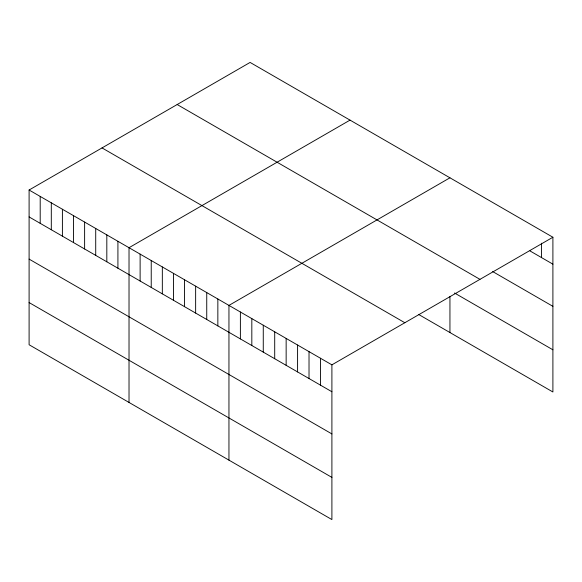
<?xml version="1.0" encoding="UTF-8"?>
<svg xmlns="http://www.w3.org/2000/svg" width="582" height="582" viewBox="0 0 582 582"><rect width="100%" height="100%" fill="white"/><g stroke="black" fill="none" stroke-linecap="round" stroke-linejoin="round"><path stroke-width="0.87" d="M29.1 190.016L331.9 364.841L331.9 519.573L29.1 344.755L29.1 190.016L250.1 62.427L552.9 237.245L552.9 391.984L418.858 314.593M350.022 120.118L129.022 247.706L129.022 402.446M449.944 177.808L228.952 305.397L228.952 460.136M331.9 364.841L552.9 237.245M530.02 250.944L552.9 264.155M492.656 271.554L552.9 306.336M177.168 104.534L479.968 279.353M454.52 293.001L552.9 349.797M102.032 147.915L404.832 322.734M29.1 216.926L331.9 391.744M29.1 259.106L331.9 433.925M29.1 302.567L331.9 477.393M541.464 243.196L541.464 257.55M449.944 296.507L449.944 332.54M320.464 358.236L320.464 385.139M309.02 351.63L309.02 378.533M297.584 345.024L297.584 371.934M286.148 338.418L286.148 365.329M274.704 331.82L274.704 358.723M263.268 325.214L263.268 352.117M251.824 318.609L251.824 345.512M240.388 312.003L240.388 338.906M217.85 298.988L217.85 325.898M206.741 292.579L206.741 319.482M195.639 286.169L195.639 313.072M184.538 279.76L184.538 306.663M173.436 273.351L173.436 300.254M162.334 266.942L162.334 293.845M151.233 260.532L151.233 287.435M140.124 254.116L140.124 281.026M117.92 241.297L117.92 268.207M106.819 234.888L106.819 261.791M95.717 228.479L95.717 255.382M84.616 222.069L84.616 248.972M73.514 215.66L73.514 242.563M62.405 209.251L62.405 236.154M51.303 202.842L51.303 229.745M40.202 196.425L40.202 223.335"/></g></svg>
